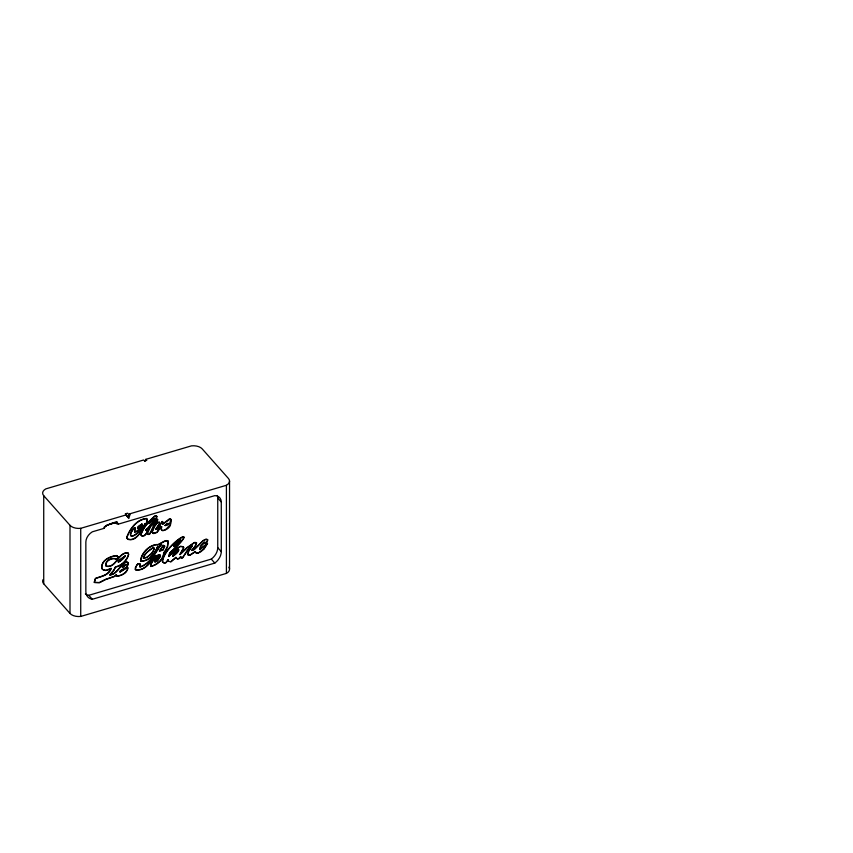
<?xml version="1.0" encoding="UTF-8"?>
<svg xmlns="http://www.w3.org/2000/svg" width="853" height="853" viewBox="0 0 853 853"><rect width="100%" height="100%" fill="white"/><g stroke="black" fill="none" stroke-linecap="round" stroke-linejoin="round"><path stroke-width="1.28" d="M127.79 567.735C127.172 572.747 121.361 575.711 116.808 576.042L116.221 574.677L114.526 576.244L105.409 579.39L99.311 582.514L94.736 582.599M154.894 523.209C152.101 528.423 151.717 530.566 149.392 534.159L147.366 534.085M221.279 502.033A10.769 7.826 -41.6 0 0 214.839 495.625L118.364 524.126L116.808 523.646L116.893 522.079L115.304 522.132L107.137 525.213L104.386 526.983L103.981 528.38L92.295 531.824A10.769 7.826 -41.6 0 0 85.854 542.039L85.854 591.641A13.051 9.49 -41.6 0 0 92.316 599.275L214.817 563.087A13.051 9.49 -41.6 0 0 221.279 551.624L221.279 502.033L217.75 498.045A10.769 7.826 -41.6 0 0 217.302 495.508M165.119 525.576C170.845 520.287 168.222 526.408 164.949 525.373C168.617 521.737 169.491 523.817 165.29 525.608M187.82 554.642L188.79 551.049L192.277 546.037L187.82 550.1L182.691 557.819L181.39 558.331L180.729 556.54L178.799 558.502L177.285 558.854M164.533 545.92L162.88 549.886L159.351 550.91L163.286 545.515L164.064 545.494M135.264 569.26L136.747 565.112L138.015 563.876L140.02 563.833L140.052 567.064C150.075 564.046 155.545 552.925 160.684 545.046C154.745 552.904 150.021 563.886 139.871 566.861L139.849 563.63L137.845 563.684L135.35 567.565L135.542 569.857C144.733 571.521 150.373 562.106 155.672 556.209L159.852 554.759M170.952 519.935L169.63 523.262L170.621 523.507C171.186 529.073 158.829 534.17 161.121 526.525L156.888 532.24L152.868 533.253M168.094 541.047L167.423 546.378L163.861 553C163.637 559.632 156.941 565.251 150.736 566.531C151.045 561.818 155.139 557.606 159.522 556.231L159.426 557.574L154.542 561.487L155.267 562.18L157.57 560.805L160.631 556.305L159.682 554.567L155.502 556.017C150.203 561.903 144.562 571.318 135.371 569.655M157.709 544.747L164.448 541.133L166.431 540.567L168.276 541.239L167.604 546.581L166.036 550.43L163.723 552.691M134.625 530.523C137.493 523.763 130.285 532.005 130.541 534.81L130.872 535.961M196.446 542.583L194.974 546.602L191.744 550.292L194.121 549.417L203.089 540.567L206.469 539.139L207.567 539.618L207.535 540.791L205.306 543.692M161.633 526.696C159.554 537.166 172.892 524.243 171.122 520.127L170.749 519.253M128.547 554.162C127.044 560.432 121.595 565.496 115.368 566.914L113.726 570.241L109.674 574.879C117.415 573.994 119.473 565.144 125.881 561.946L128.046 562.596M141.076 534.532C143.603 527.069 149.446 520.863 155.385 515.884L156.504 516.076M148.059 528.7C147.27 531.568 145.682 536.558 141.811 535.833L141.342 535.481M94.342 581.778L95.568 578.569C101.72 576.233 108.544 575.594 111.21 568.524C108.651 570.017 104.429 571.883 102.2 568.919M147.334 533.562L150.874 526.12L154.819 523.134M154.105 548.33L153.487 550.665L150.192 554.855L146.609 557.329L143.261 558.118C144.434 552.957 149.52 550.132 153.487 547.242L154.276 548.532L152.292 553.075L146.791 557.531L143.443 558.32C144.615 553.149 149.701 550.324 153.668 547.445M130.157 513.719L128.835 518.549L125.412 513.826L127.598 513.186L128.504 514.21L226.408 485.282A9.905 5.715 0 0 0 228.465 478.501L202.193 448.87A9.905 5.715 0 0 0 191.467 445.863L145.874 459.33L144.861 461.409M195.262 552.371L195.454 551.71L189.75 555.41L187.639 554.45L188.62 550.857L192.106 545.845L187.649 549.897L182.521 557.617L181.22 558.129M183.768 547.37L179.844 554.471L187.212 547.445L194.388 542.465L196.627 542.775L196.243 544.779L191.925 550.484L194.303 549.609L203.259 540.77L205.413 539.363L207.737 539.81L206.469 543.03L205.477 543.883L205.232 543.19M103.981 528.38L105.676 525.874L113.502 522.878L107.531 524.904L104.386 526.983M156.024 529.255L159.628 523.571L159.308 522.143L158.018 522.111L154.254 526.472L152.122 531.643L152.495 532.848L153.689 533.615L157.059 532.443L160.769 527.165L161.803 526.898M180.623 557.382L180.9 556.742L178.981 558.704L177.456 559.056L175.889 557.286L170.717 561.7M118.194 556.87L116.68 559.195L115.283 558.587C111.242 558.395 105.356 560.613 105.857 565.582M157.517 544.662C149.574 544.928 141.31 553.096 140.724 561.114C148.859 561.818 155.075 553.64 157.442 547.008C154.436 553.65 148.731 561.605 140.542 560.911C141.14 552.904 149.392 544.736 157.336 544.47L157.89 544.95L164.618 541.335L167.604 540.813M157.666 547.445L161.718 544.363M116.893 522.079L111.487 523.785L113.652 522.953L115.581 523.273L116.893 522.079L118.364 524.126M204.923 542.231L200.679 546.496L199.869 549.641L207.567 543.5L204.027 549.055L200.807 551.752L197.629 553.288L196.297 553.16L195.273 551.518L189.579 555.207L188.15 555.079M160.854 545.238L157.837 547.637L157.442 547.008M145.874 459.33L146.78 460.353L144.594 461.004L143.688 459.98L45.785 488.897A9.905 5.715 0 0 0 43.727 495.689L69.999 525.32A9.905 5.715 0 0 0 80.726 528.327L126.319 514.849M85.375 593.944A13.051 9.49 -41.6 0 0 88.787 595.298L211.299 559.099A13.051 9.49 -41.6 0 0 217.75 547.647L217.75 498.045M43.034 579.613A9.905 5.715 0 0 0 43.727 583.804L69.999 613.435A9.905 5.715 0 0 0 80.726 616.442L226.408 573.397A9.905 5.715 0 0 0 228.903 567.181M170.451 518.901L162.624 524.414C163.808 515.841 158.978 529.713 156.088 529.553L156.035 528.561L159.628 523.571M131.49 536.185C136.469 535.545 143.699 526.983 141.79 523.806C140.788 527.133 138.41 530.918 134.934 532.005M128.281 539.512C137.216 540.621 141.63 530.246 144.882 523.721L145.778 524.19L146.727 523.262L147.484 519.999L146.833 518.656C136.96 519.36 129.955 529.009 126.884 537.593L127.46 539.021M155.918 529.361C158.797 529.51 163.627 515.649 162.443 524.211L168.99 519.114L170.28 518.699L170.92 519.445M106.145 566.115C116.339 568.066 117.693 552.488 127.598 552.723L128.43 553.416M127.779 552.915C117.874 552.691 116.52 568.258 106.326 566.317L105.687 565.379C104.972 560.57 112.297 556.849 115.731 559.078L116.861 559.397L118.375 557.073L117.096 555.879M116.818 555.751C110.197 556.295 100.942 560.485 101.902 568.556M196.115 552.957L198.429 552.904L203.846 548.852L207.386 543.308L199.687 549.449L200.508 546.293L203.728 542.732L204.741 542.039L205.402 543.393M155.609 522.58L157.624 519.626C157.144 517.856 154.276 521.044 155.278 522.313L156.483 522.569L157.794 519.829C157.325 518.059 154.457 521.247 155.459 522.505M148.145 528.679L145.938 530.438L156.142 519.296L156.995 516.523L155.203 515.681C149.275 520.661 143.432 526.866 140.905 534.33L141.203 535.257M127.63 562.191L126.052 562.138C119.655 565.336 117.586 574.186 109.845 575.082L113.897 570.444L115.539 567.117C121.766 565.688 127.214 560.634 128.718 554.354L128.249 553.224M159.49 522.335L156.888 523.273L154.425 526.674L152.303 531.846L152.666 533.04M183.523 546.912L180.612 546.485L178.959 547.359L175.142 550.068L168.915 556.529L169.832 553.117C204.688 520.906 164.512 543.787 162.486 561.764L164.48 563.3L166.111 562.639L168.308 559.899L167.977 561.167L168.627 561.477M115.581 523.273L116.808 523.646M195.966 542.455L194.569 542.657L187.393 547.647L180.015 554.663L183.683 548.394L183.352 546.72L180.441 546.293L178.778 547.157L174.972 549.876L168.745 556.327L169.651 552.925C204.517 520.703 164.341 543.585 162.305 561.573L164.298 563.108L165.93 562.436L168.137 559.696L167.806 560.975L170.888 561.903L176.07 557.489L176.443 558.438M102.989 569.729L106.028 570.316L111.039 568.333C108.363 575.402 101.55 576.031 95.387 578.377L94.363 582.492M127.236 567.693L120.038 572.118L120.518 570.881L126.905 567.202L128.44 563.929L127.875 562.404M94.193 582.29L99.481 582.716L105.58 579.582L114.697 576.436L116.403 574.869L116.978 576.233C121.531 575.903 127.342 572.949 127.971 567.927L126.884 567.416L119.857 571.915L120.348 570.678L126.724 567.01L128.227 562.98M134.518 531.728C138.026 532.901 141.012 526.823 141.971 524.009C143.869 527.186 136.651 535.737 131.661 536.377L130.37 534.618C131.309 530.918 136.704 522.281 134.689 531.92M117.266 556.081L116.637 555.548C110.026 556.103 100.761 560.293 101.72 568.354L102.371 569.122M217.75 547.647L221.279 551.624M211.299 559.099L214.817 563.087M145.426 524.2L146.951 521.855L146.652 518.453C136.779 519.157 129.784 528.807 126.713 537.39L126.798 538.115C134.753 544.513 142.995 529.798 144.871 523.742M129.581 515.809L128.675 514.785L127.929 517.526L125.412 513.826M88.787 595.298L92.316 599.275M141.022 535.055L141.993 536.036C145.863 536.761 147.441 531.771 148.23 528.892L146.951 528.657L145.756 530.235L154.702 520.799L156.824 516.321M163.68 552.808C163.456 559.429 156.76 565.059 150.565 566.339C150.864 561.615 154.958 557.414 159.351 556.028L159.255 557.372L154.905 560.56L154.606 561.786L157.4 560.602L160.449 555.484M229.542 480.868L229.542 568.983M226.408 485.282L226.408 573.397M80.726 528.327L80.726 616.442M69.999 525.32L69.999 613.435M43.727 495.689L43.727 583.804M155.065 523.401C152.271 528.625 151.887 530.769 149.563 534.362L148.027 534.49L147.153 533.36C148.187 529.916 151.002 522.708 155.065 523.401M140.276 525.117L138.676 528.146L137.45 528.327L138.175 526.525L140.276 525.117M140.457 525.32L138.858 528.338L137.621 528.519L138.346 526.717L140.457 525.32M172.775 555.367L172.722 556.06C182.137 550.036 178.874 544.79 172.775 555.367M172.946 555.57L172.892 556.252C182.307 550.228 179.055 544.982 172.946 555.57M164.714 546.123L163.062 550.078L159.532 551.113L163.115 545.312L164.714 546.123M180.346 539.192C176.23 546.346 167.593 551.155 180.346 539.192M180.516 539.395C176.4 546.549 167.764 551.358 180.516 539.395M153.881 518.773L148.998 523.454L153.881 518.773M154.052 518.976L149.168 523.646L154.052 518.976M125.167 555.953C119.335 563.332 112.521 564.473 125.167 555.953M125.348 556.145C119.473 563.854 113.108 563.961 125.348 556.145M126.041 564.366L122.246 567.021L126.041 564.366M126.223 564.558L122.544 567.298L126.223 564.558"/></g></svg>
